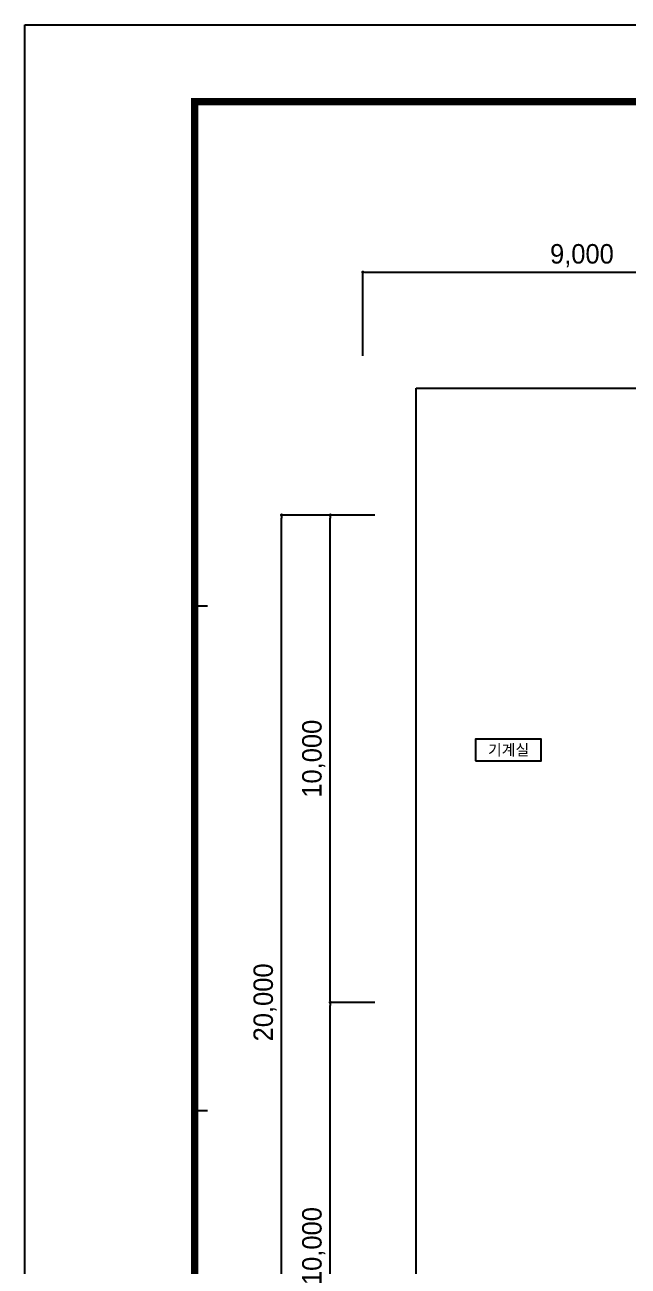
# Model space of a CAD drawing. Header units: millimetres. Extents: x 0 to 63075, y 0 to 44550.
# Drawn here: x 0 to 12394, y 19079 to 44550 of the extents above; entities that cross this region are included whole.
import ezdxf

# ---------------------------------------------------------------- set-up
doc = ezdxf.new("R2010")
doc.units = ezdxf.units.MM
doc.header["$LTSCALE"] = 750
doc.linetypes.add('CEN', pattern=[62, 60, -1, 0, -1])
doc.linetypes.add('CENTER', pattern=[55, 50, -2, 1, -2])
doc.layers.get('Defpoints').update_dxf_attribs({"color": 167})
for name, color, linetype in [('cen', 1, 'CENTER'), ('PLAN', 8, 'Continuous'), ('ROOM-BOX', 4, 'Continuous'), ('ROOM-TEXT', 3, 'Continuous'), ('SYM', 3, 'Continuous'), ('XR-SHEET-SHT', 5, 'Continuous'), ('XREF', 7, 'CEN')]:
    doc.layers.add(name, color=color, linetype=linetype)
doc.layers.add('XR-SHEET-TEMP', color=171, linetype='Continuous', plot=False)
doc.styles.add('HY울릉도L', font='')
doc.styles.add('돋움', font='')
doc.styles.get('HY울릉도L').set_extended_font_data('HY울릉도L')
doc.styles.get('돋움').set_extended_font_data('Dotum')
doc.dimstyles.new('D 200', dxfattribs={"dimscale": 100, "dimtxt": 4, "dimasz": 0.65, "dimexe": 0, "dimexo": 2.5, "dimgap": 1, "dimtad": 1, "dimdec": 0, "dimzin": 1, "dimdsep": 46, "dimlunit": 6, "dimtxsty": 'HY울릉도L', "dimblk": 'DOT', "dimcen": 10, "dimclrd": 1, "dimclre": 1, "dimclrt": 3, "dimadec": 0, "dimazin": 0, "dimtfac": 1, "dimtdec": 0, "dimtix": 1, "dimtmove": 0, "dimatfit": 3, "dimldrblk": 'DOTSMALL', "dimfxl": 1, "dimtolj": 1, "dimtzin": 0, "dimarcsym": 0})

# ---------------------------------------------------------------- blocks, each defined once
blk = doc.blocks.new('XR-FORM-EE', base_point=(461, 408))
at = {"layer": 'XR-SHEET-SHT', "color": 5}
blk.add_lwpolyline([(0, 118800), (168200, 118800), (168200, 0), (0, 0)], close=True, dxfattribs=at)
at = {"layer": 'XR-SHEET-SHT', "color": 5, "const_width": 400}
blk.add_lwpolyline([(9300, 114600), (163900, 114600), (163900, 4200), (9300, 4200)], close=True, dxfattribs=at)
at = {"layer": 'XR-SHEET-TEMP'}
for p, q in [((9300, 87000), (10000, 87000)), ((9300, 59400), (10000, 59400))]:
    blk.add_line(p, q, dxfattribs=at)
blk = doc.blocks.new('DOT')
at = {"layer": 'cen', "color": 0, "linetype": 'ByBlock'}
blk.add_line((-0.5, 0), (-1, 0), dxfattribs=at)
at = {"layer": 'cen', "color": 0, "linetype": 'ByBlock', "const_width": 0.5}
blk.add_lwpolyline([(-0.25, 0, 1), (0.25, 0, 1)], format="xyb", close=True, dxfattribs=at)
blk = doc.blocks.new('*D4')
at = {"layer": 'Defpoints', "color": 0, "transparency": 16777216}
for p in [(6274, 24491), (7440, 24491), (7440, 14491)]:
    blk.add_point(p, dxfattribs=at)
at = {"layer": 'PLAN', "color": 1, "lineweight": -2, "transparency": 16777216}
for p, q in [((7190, 24491), (6274, 24491)), ((6274, 14556), (6274, 24426)), ((7190, 14491), (6274, 14491))]:
    blk.add_line(p, q, dxfattribs=at)
at = {"layer": 'PLAN', "color": 1, "lineweight": -2, "transparency": 16777216, "xscale": 65, "yscale": 65, "zscale": 65}
for p, rotation in [((6274, 24491), 90), ((6274, 14491), 270)]:
    blk.add_blockref('DOT', p, dxfattribs=dict(at, rotation=rotation))
at = {"layer": 'PLAN', "color": 3, "transparency": 16777216, "insert": (5934, 19491), "char_height": 400, "attachment_point": 5, "rotation": 90, "style": 'HY울릉도L'}
blk.add_mtext('\\A1;10,000', dxfattribs=at)
blk = doc.blocks.new('_DotSmall')
at = {"color": 0, "linetype": 'ByBlock', "const_width": 0.5}
blk.add_lwpolyline([(-0.0625, 0, 1), (0.0625, 0, 1)], format="xyb", close=True, dxfattribs=at)
blk = doc.blocks.new('*D5')
at = {"layer": 'Defpoints', "color": 0, "transparency": 16777216}
for p in [(6274, 34491), (7440, 34491), (7440, 24491)]:
    blk.add_point(p, dxfattribs=at)
at = {"layer": 'PLAN', "color": 1, "lineweight": -2, "transparency": 16777216}
for p, q in [((7190, 34491), (6274, 34491)), ((6274, 24556), (6274, 34426)), ((7190, 24491), (6274, 24491))]:
    blk.add_line(p, q, dxfattribs=at)
at = {"layer": 'PLAN', "color": 1, "lineweight": -2, "transparency": 16777216, "xscale": 65, "yscale": 65, "zscale": 65}
for p, rotation in [((6274, 34491), 90), ((6274, 24491), 270)]:
    blk.add_blockref('DOT', p, dxfattribs=dict(at, rotation=rotation))
at = {"layer": 'PLAN', "color": 3, "transparency": 16777216, "insert": (5934, 29491), "char_height": 400, "attachment_point": 5, "rotation": 90, "style": 'HY울릉도L'}
blk.add_mtext('\\A1;10,000', dxfattribs=at)
blk = doc.blocks.new('*D6')
at = {"layer": 'Defpoints', "color": 0, "transparency": 16777216}
for p in [(5274, 34491), (7440, 34491), (7440, 14491)]:
    blk.add_point(p, dxfattribs=at)
at = {"layer": 'PLAN', "color": 1, "lineweight": -2, "transparency": 16777216}
for p, q in [((7190, 34491), (5274, 34491)), ((5274, 14556), (5274, 34426)), ((7190, 14491), (5274, 14491))]:
    blk.add_line(p, q, dxfattribs=at)
at = {"layer": 'PLAN', "color": 1, "lineweight": -2, "transparency": 16777216, "xscale": 65, "yscale": 65, "zscale": 65}
for p, rotation in [((5274, 34491), 90), ((5274, 14491), 270)]:
    blk.add_blockref('DOT', p, dxfattribs=dict(at, rotation=rotation))
at = {"layer": 'PLAN', "color": 3, "transparency": 16777216, "insert": (4934, 24491), "char_height": 400, "attachment_point": 5, "rotation": 90, "style": 'HY울릉도L'}
blk.add_mtext('\\A1;20,000', dxfattribs=at)
blk = doc.blocks.new('*D8')
at = {"layer": 'Defpoints', "color": 0, "transparency": 16777216}
for p in [(15944, 39474), (6944, 37506), (15944, 37506)]:
    blk.add_point(p, dxfattribs=at)
at = {"layer": 'PLAN', "color": 1, "lineweight": -2, "transparency": 16777216}
for p, q in [((6944, 37756), (6944, 39474)), ((7009, 39474), (15879, 39474)), ((15944, 37756), (15944, 39474))]:
    blk.add_line(p, q, dxfattribs=at)
at = {"layer": 'PLAN', "color": 1, "lineweight": -2, "transparency": 16777216, "xscale": 65, "yscale": 65, "zscale": 65, "rotation": 180}
blk.add_blockref('DOT', (6944, 39474), dxfattribs=at)
at = {"layer": 'PLAN', "color": 1, "lineweight": -2, "transparency": 16777216, "xscale": 65, "yscale": 65, "zscale": 65}
blk.add_blockref('DOT', (15944, 39474), dxfattribs=at)
at = {"layer": 'PLAN', "color": 3, "transparency": 16777216, "insert": (11444, 39814), "char_height": 400, "attachment_point": 5, "style": 'HY울릉도L'}
blk.add_mtext('\\A1;9,000', dxfattribs=at)

msp = doc.modelspace()

# ---------------------------------------------------------------- linework, layer by layer
at = {"layer": 'ROOM-BOX', "color": 6}
msp.add_lwpolyline([(9254.6, 29445.7), (10604.6, 29445.7), (10604.6, 29895.7), (9254.6, 29895.7)], close=True, dxfattribs=at)
at = {"layer": 'SYM', "color": 1}
msp.add_lwpolyline([(8036.8, 37094.9), (35581.9, 37094.9), (35581.9, 7945.3), (8036.8, 7945.3)], close=True, dxfattribs=at)

# ---------------------------------------------------------------- block references
at = {"layer": 'XREF', "xscale": 0.375, "yscale": 0.375, "zscale": 0.375}
msp.add_blockref('XR-FORM-EE', (172.9, 153.2), dxfattribs=at)

# ---------------------------------------------------------------- texts
at = {"layer": 'ROOM-TEXT', "style": '돋움'}
msp.add_text('기계실', height=225, dxfattribs=at).set_placement((9514.3, 29558.2))

# ---------------------------------------------------------------- dimensions: what is measured, and where the dimension line sits
at = {"layer": 'PLAN', "color": 8}
dim = msp.add_linear_dim(base=(15943.8, 39473.9), p1=(6943.8, 37505.5), p2=(15943.8, 37505.5), dimstyle='D 200', override={"dimscale": 100}, dxfattribs=at)
dim.commit()
dim.dimension.update_dxf_attribs({"geometry": '*D8', "text_midpoint": (11443.8, 39813.8)})
for base, p1, p2, picture, middle in [((5273.8, 34491.5), (7439.9, 14491.5), (7439.9, 34491.5), '*D6', (4934.2, 24491.5)), ((6273.8, 34491.5), (7439.9, 24491.5), (7439.9, 34491.5), '*D5', (5934.2, 29491.5)), ((6273.8, 24491.5), (7439.9, 14491.5), (7439.9, 24491.5), '*D4', (5934.2, 19491.5))]:
    dim = msp.add_linear_dim(base=base, p1=p1, p2=p2, angle=90, dimstyle='D 200', override={"dimscale": 100}, dxfattribs=at)
    dim.commit()
    dim.dimension.update_dxf_attribs({"geometry": picture, "text_midpoint": middle})

doc.saveas('drawing.dxf')
